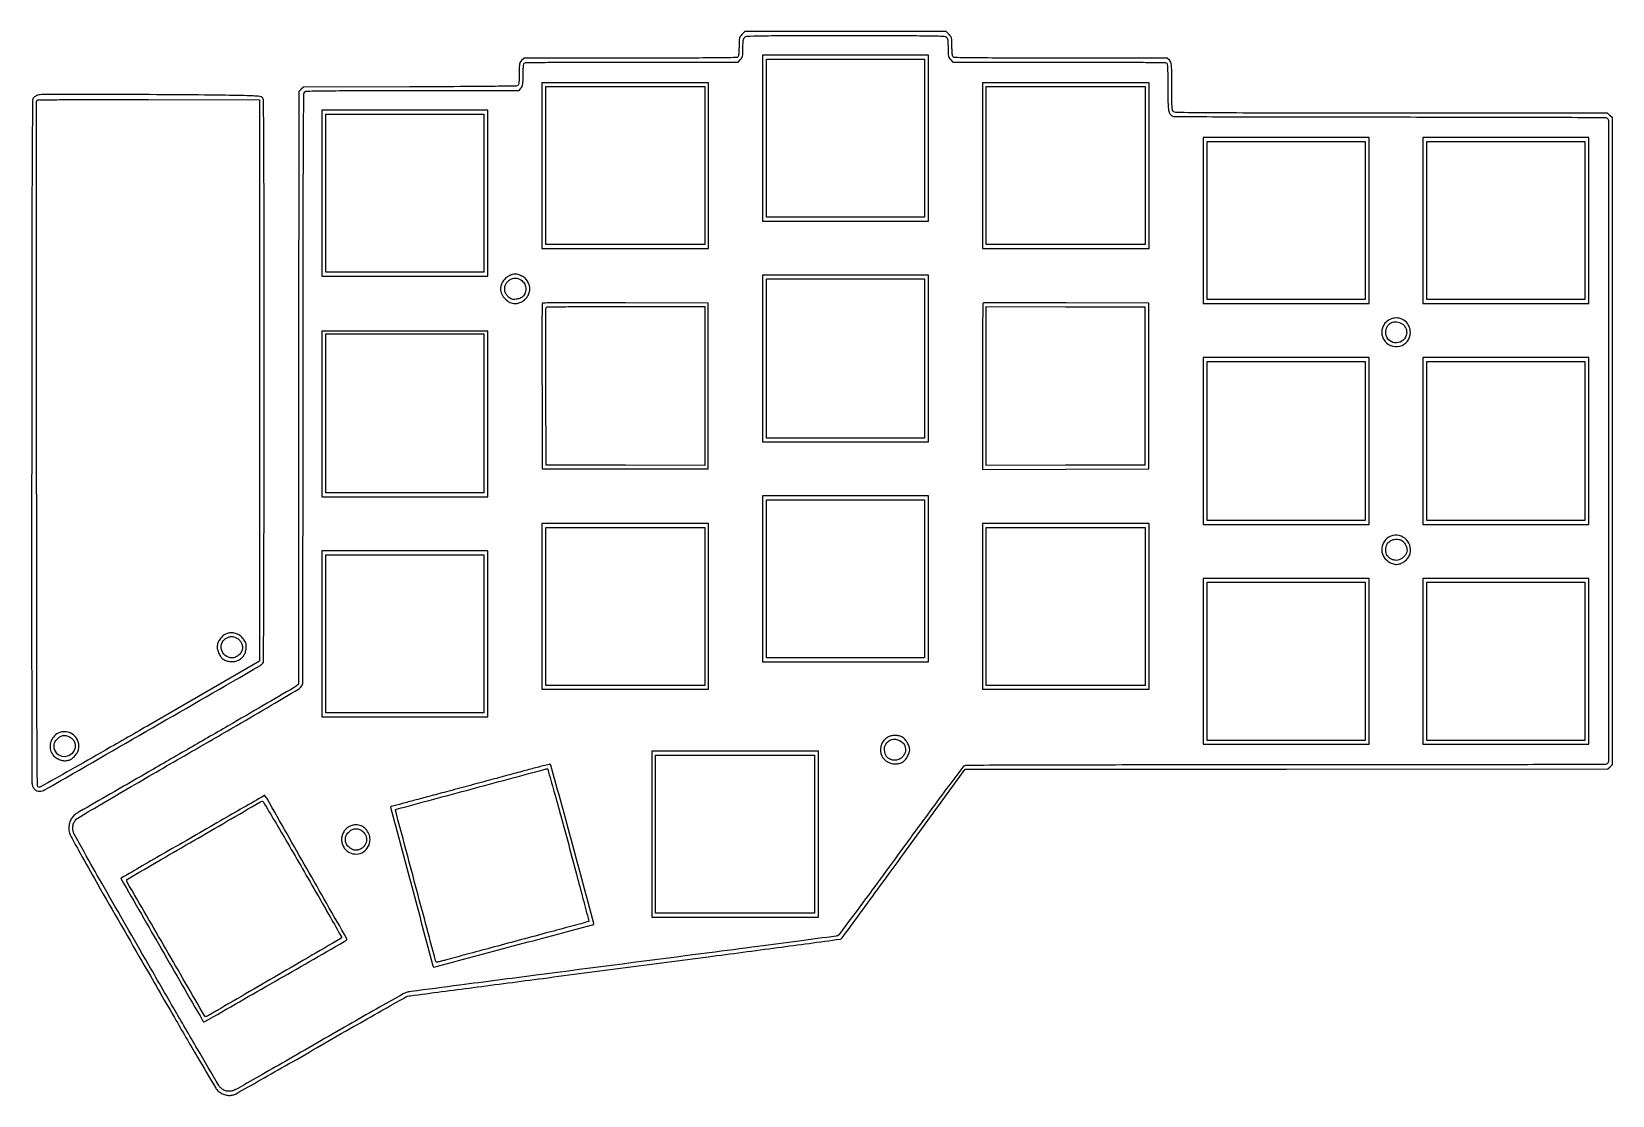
# Model space of a CAD drawing. Extents: x 71 to 1688, y 100 to 2380.
# Drawn here: x 77 to 1688, y 100 to 1184 of the extents above; entities that cross this region are included whole.
import ezdxf

# ---------------------------------------------------------------- set-up
doc = ezdxf.new("R2010")
doc.units = 0

msp = doc.modelspace()

# ---------------------------------------------------------------- linework, layer by layer
for points in [[(800.923077, 1181.076923, 0.042183), (799.222929, 1179.062864, 0.096156), (798.405865, 1177.257738, 0.052375), (798.070719, 1174.667337, 0.006003), (798, 1168.776923, -0.009268), (797.924708, 1164.715268, -0.018978), (797.686013, 1161.539539, -0.019858), (797.323579, 1159.184228, -0.149347), (796.8, 1158.2, -0.195438), (795.208682, 1157.528351, -0.000605), (772.783568, 1157.255538, -0.002249), (741.400132, 1157.052956, -0.000489), (687.254545, 1157), (578.909091, 1157), (576.454545, 1154.545455, 0.064201), (575.071841, 1152.753417, 0.087089), (574.362357, 1150.840737, 0.040662), (574.063316, 1147.865838, 0.004726), (574, 1141.167899, -0.006571), (573.931496, 1135.955235, -0.021089), (573.694022, 1132.491579, -0.028384), (573.302743, 1130.175782, -0.164957), (572.663458, 1129.135658, -0.171289), (571.076378, 1128.550136, -0.000418), (546.468049, 1128.22243, -0.001965), (513.80225, 1127.943165, -0.000549), (462.691071, 1127.763213), (354.055228, 1127.5), (351.777614, 1125.222253), (349.5, 1122.944506), (349.243523, 821.140482), (348.987046, 519.336459), (346.743523, 517.327062, -0.050615), (344.812401, 515.921242, -0.000108), (313.140285, 497.453282, -0.000743), (277.448694, 476.722933, -0.000462), (235.5, 452.493349, 0.000119), (193.448045, 428.242552, 0.000188), (157.423221, 407.438035, 0.000039), (125.727226, 389.114224, 0.008742), (122.770539, 387.334937, 0.07127), (119.503497, 384.574691, 0.066011), (117.042601, 380.939938, 0.062559), (115.516495, 376.603195, 0.053404), (115, 371.781239, 0.119216), (116.43162, 365.862283, 0.007609), (124.876217, 350.024302, 0.004035), (141.111127, 321.212211, 0.000255), (189.524208, 236.991401, 0.000608), (222.703101, 179.50232, 0.001684), (246.229227, 139.166692, 0.000488), (264.732072, 107.757803, 0.081644), (267.269325, 104.722541, 0.055755), (270.758555, 102.334363, 0.059406), (274.617084, 100.837155, 0.061234), (278.610992, 100.318439, 0.066339), (282.5, 100.809663, 0.063498), (285.453498, 102.006337, 0.000397), (310.46581, 116.081926, 0.001614), (338.990973, 132.28575, 0.001028), (372.085735, 151.317338, -0.000862), (405.105091, 170.320108, -0.001378), (433.386726, 186.428081, -0.00025), (458.409143, 200.572086, -0.075274), (460.585735, 201.400606, -0.020744), (462.961372, 201.813214, -0.000014), (526.95599, 210.209353, -0.000174), (598.284936, 219.540447, -0.000106), (682.434657, 230.500797, 0.000379), (766.457574, 241.491294, 0.000628), (837.370203, 250.912204, 0.000026), (901.396474, 259.503492, 0.161366), (902.434657, 260.009371, 0.041188), (903.221426, 260.915373, 0.000031), (921.559979, 285.925715, 0.000357), (941.989221, 313.83273, 0.000218), (966.046122, 346.774714), (1028.592244, 432.5), (1355.983281, 432.751513), (1683.374319, 433.003026), (1685.687159, 435.175827), (1688, 437.348628), (1688, 766.719769), (1688, 1096.090909), (1685.545455, 1098.545455), (1683.090909, 1101), (1462.616883, 1101, -0.000162), (1332.188297, 1101.042214, -0.001607), (1277.464707, 1101.253564, -0.000615), (1243.029209, 1101.539624, -0.196435), (1240.571429, 1102.571429, -0.159443), (1239.704848, 1104.280903, -0.023049), (1239.282395, 1108.219094, -0.013232), (1239.052958, 1114.903461, -0.001962), (1239, 1128.397115, 0.001327), (1238.957679, 1144.347497, 0.020514), (1238.703732, 1149.824967, 0.066116), (1238.048496, 1152.763513, 0.116821), (1236.685549, 1154.825686), (1234.371098, 1157), (1125.885549, 1157, -0.000488), (1071.668929, 1157.052953, -0.002247), (1040.245625, 1157.255531, -0.000604), (1017.791442, 1157.528317, -0.195444), (1016.2, 1158.2, -0.149347), (1015.676421, 1159.184228, -0.019858), (1015.313987, 1161.539539, -0.018978), (1015.075292, 1164.715268, -0.009268), (1015, 1168.776923, 0.006003), (1014.929281, 1174.667337, 0.052375), (1014.594135, 1177.257738, 0.096156), (1013.777071, 1179.062864, 0.042183), (1012.076923, 1181.076923), (1009.153846, 1184), (906.5, 1184), (803.846154, 1184)], [(1009.428571, 1178.428571, -0.116894), (1010.197788, 1177.181424, -0.044683), (1010.667066, 1175.182845, -0.027724), (1010.927244, 1172.160997, -0.007613), (1011, 1167.383117, 0.006153), (1011.069888, 1161.704367, 0.044611), (1011.379541, 1158.994497, 0.086381), (1012.091337, 1157.187636, 0.059518), (1013.454545, 1155.454545), (1015.909091, 1153), (1124.254545, 1153, -0.000489), (1178.400132, 1152.947044, -0.002249), (1209.783568, 1152.744462, -0.000605), (1232.208682, 1152.471649, -0.195438), (1233.8, 1151.8, -0.177988), (1234.40016, 1150.502052, -0.008003), (1234.724321, 1145.507816, -0.009459), (1234.939164, 1138.322513, -0.002743), (1235, 1127.234259, 0.003475), (1235.10747, 1111.769148, 0.030122), (1235.617207, 1104.90496, 0.074531), (1236.759751, 1100.978058, 0.121618), (1238.913343, 1098.281803, 0.16353), (1240.954653, 1097.581258, 0.000193), (1286.022465, 1097.310258, 0.001141), (1349.024339, 1097.09948, 0.00023), (1461.05, 1097.031803, -0.000234), (1572.07213, 1096.963922, -0.001119), (1635.391551, 1096.753907, -0.000155), (1681.159468, 1096.485473, -0.197308), (1682.8, 1095.8, -0.198901), (1684.103957, 1092.652171, -0.000011), (1684.11134, 767, -0.000011), (1684.103957, 441.347829, -0.198901), (1682.8, 438.2, -0.197883), (1681.143402, 437.509968, -0.000072), (1613.490404, 437.251842, -0.000761), (1520.251262, 437.051511, -0.000157), (1355.8651, 437, 0.000239), (1227.538336, 436.938726, 0.000434), (1122.64538, 436.747546, 0.000023), (1029.842454, 436.493694, 0.090603), (1027.8151, 436.117456, 0.141538), (1026.096906, 434.823669, 0.000444), (1009.602957, 412.821916, 0.002188), (989.57158, 385.806346, 0.000934), (963, 349.498605, -0.001014), (938.894195, 316.57116, -0.001648), (918.271875, 288.714285, -0.000205), (899.817132, 263.977579, -0.138826), (898.5, 262.968929, -0.061311), (896.835027, 262.534599, -0.000063), (859.19375, 257.514615, -0.000622), (817.101665, 251.95975, -0.000382), (767.5, 245.515142, 0.000052), (591.015328, 222.703218, 0.000466), (513.235005, 212.567579, 0.000219), (463.996238, 206.082629, 0.036897), (458.72503, 204.985812, 0.058627), (455.926972, 203.815883, 0.00035), (431.611604, 190.091685, 0.001457), (403.898843, 174.317542, 0.000927), (371.72503, 155.80048, -0.000472), (339.51901, 137.225882, -0.000734), (311.699606, 121.270516, -0.000205), (287.439683, 107.417096, -0.024765), (284.252352, 105.802349, -0.062585), (280.361694, 104.622663, -0.07855), (276.598281, 104.575191, -0.080528), (273.076402, 105.683469, -0.069969), (269.891624, 107.887122, -0.073941), (267.990817, 110.246438, -0.000184), (246.144708, 147.514445, -0.001167), (221.61356, 189.623296, -0.000726), (193.029313, 239.1195, -0.00032), (148.54294, 316.525101, -0.003351), (130.551925, 348.368024, -0.003805), (120.259313, 367.209938, -0.123715), (119, 372.221616, -0.032108), (119.139817, 374.396664, -0.038514), (119.558015, 376.404206, -0.039993), (120.260944, 378.258694, -0.040025), (121.25, 379.977095, -0.10708), (124.280257, 382.829537, -0.001458), (146.271171, 395.979194, -0.002656), (178.672823, 414.993922, -0.000538), (236.396548, 448.374978, 0.000702), (286.224486, 477.2118, 0.001908), (321.412704, 497.82216, 0.000516), (348.985663, 514.152225, 0.099008), (351.396548, 516.323298), (353.5, 519.146597), (353.746392, 820.323298, -0.000106), (353.937369, 1005.872131, -0.001295), (354.208831, 1076.760401, -0.000428), (354.526821, 1120.474658, -0.236033), (355.687521, 1122.75, -0.15642), (357.798424, 1123.461679, -0.00087), (379.270296, 1123.743198, -0.002374), (410.192329, 1123.948005, -0.000469), (465.618549, 1124), (573.85484, 1124), (575.92742, 1126.634859, 0.067405), (577.027541, 1128.504264, 0.060754), (577.639654, 1130.665892, 0.032742), (577.92857, 1133.898879, 0.005917), (578, 1139.934859, -0.007706), (578.07248, 1144.637146, -0.017494), (578.306258, 1148.184354, -0.018303), (578.663625, 1150.76896, -0.154052), (579.2, 1151.8, -0.195438), (580.791318, 1152.471649, -0.000605), (603.216432, 1152.744462, -0.002249), (634.599868, 1152.947044, -0.000489), (688.745455, 1153), (797.090909, 1153), (799.545455, 1155.454545, 0.058691), (800.904497, 1157.176492, 0.086116), (801.616843, 1158.964673, 0.045371), (801.92871, 1161.627059, 0.006482), (802, 1167.125805, -0.007993), (802.075244, 1171.832655, -0.029198), (802.344495, 1174.804671, -0.047373), (802.840752, 1176.803067, -0.099699), (803.654988, 1178.171259, -0.201959), (806.230702, 1179.373412, -0.005089), (819.396909, 1179.7414, -0.00414), (842.601084, 1179.961488, -0.000301), (906.583559, 1180, -0.000368), (965.950634, 1179.95627, -0.003451), (991.503195, 1179.742242, -0.002642), (1007.117291, 1179.421121, -0.192203)], [(83.354429, 1119.307952, 0.059146), (82.398803, 1119.000446, 0.030883), (81.294382, 1118.409628, 0.030223), (80.221692, 1117.654471, 0.040373), (79.354429, 1116.839172, 0.183801), (78.048829, 1113.493154, 0.000585), (77.713259, 1067.593151, 0.001243), (77.431524, 990.483238, 0.000081), (77.207143, 767.145038, 0.000183), (77.132359, 610.442169, 0.000553), (77.238378, 503.771648, 0.000067), (77.426446, 419.563099, 0.069686), (77.944655, 415.925663, 0.080778), (79.237365, 413.193014, 0.099317), (81.259622, 411.233111, 0.102477), (83.827502, 410.244458, 0.091302), (86.690179, 410.298356, 0.080675), (91.566759, 412.144642, 0.00007), (200.403593, 474.904383, 0.000056), (309.66662, 537.946507, 0.102738), (312.75, 540.695828, 0.159576), (313.484529, 542.902219, 0.000136), (313.747436, 599.890574, 0.000915), (313.949682, 680.477711, 0.00017), (314, 828.69113, 0.0001), (313.963361, 1011.723981, 0.001491), (313.746796, 1075.733876, 0.000776), (313.445479, 1113.785411, 0.196452), (312.165596, 1116.834404, 0.171695), (309.786079, 1117.970148, 0.014566), (302.920024, 1118.493798, 0.007823), (290.515351, 1118.882726, 0.000683), (259.001132, 1119.334404, 0.002218), (212.260957, 1119.733126, 0.001061), (152.217628, 1119.851531, 0.000168), (88.623075, 1119.820589, 0.048123)], [(309.5, 828.541423), (309.5, 542.582846), (198.014128, 478.252782, -0.000782), (152.293757, 451.966205, -0.001629), (116.568377, 431.654724, -0.0002), (86.1779, 414.523208, -0.165293), (84.514128, 414.211359, -0.370578), (83.045009, 415.890856, -0.000602), (82.719859, 458.105077, -0.00137), (82.448078, 530.424664, -0.000071), (82.244092, 763.5, -0.000128), (82.1802, 897.409879, -0.000212), (82.20323, 1010.349694, -0.000005), (82.268635, 1112.68926, -0.090792), (82.464348, 1113.754276, -0.308493), (83.509678, 1114.484113, -0.000564), (105.697914, 1114.704211, -0.00233), (137.521358, 1114.835672, -0.000429), (196.220256, 1114.754276), (309.5, 1114.5)], [(563.423711, 934.980654, 0.07424), (560.148113, 932.701754, 0.061265), (557.429466, 929.423592, 0.062121), (555.619427, 925.637021, 0.08186), (555.01645, 921.863845, 0.108885), (556.224308, 916.507864, 0.085985), (559.637705, 911.626833, 0.086383), (564.476919, 908.196556, 0.111535), (569.774236, 907, 0.07458), (573.788609, 907.602135, 0.065427), (577.648627, 909.365123, 0.066218), (580.879739, 912.039203, 0.08043), (583.053196, 915.308667, 0.03422), (584.440773, 919.020221, 0.074603), (584.865072, 922.021943, 0.075314), (584.388298, 924.99802, 0.035426), (582.939892, 928.624167, 0.034452), (581.739256, 930.722495, 0.04924), (580.379783, 932.379783, 0.04924), (578.722495, 933.739256, 0.034452), (576.624167, 934.939892, 0.035157), (572.945165, 936.411702, 0.076947), (569.955352, 936.884016, 0.078338), (566.99663, 936.426952, 0.037522)], [(575.579691, 931.114532, -0.117591), (579.038387, 927.681325, -0.11051), (580.674995, 922.978005, -0.111676), (580.143946, 918.065922, -0.122224), (577.546955, 914.044112, -0.055669), (576.26158, 913.081157, -0.036091), (574.595132, 912.256365, -0.03421), (572.710611, 911.633845, -0.034617), (570.766227, 911.277118, -0.026351), (568.330132, 911.131876, -0.072187), (566.626629, 911.367185, -0.07482), (565.095417, 912.070819, -0.029858), (563.237967, 913.453218, -0.075922), (560.901999, 916.118017, -0.08076), (559.528339, 919.304537, -0.081355), (559.240693, 922.741803, -0.07862), (560.055892, 926.134935, -0.085618), (561.647279, 928.653507, -0.058251), (564.201099, 930.89379, -0.058736), (567.172068, 932.464698, -0.092525), (570, 932.992524, -0.055871), (571.176549, 932.860642, -0.025359), (572.670284, 932.440864, -0.024729), (574.21726, 931.833515, -0.031018)], [(597.462551, 906.755685, 0.090622), (597.267832, 905.707685, 0.000088), (597.200087, 881.340733, 0.000883), (597.177232, 854.103986, 0.000541), (597.241754, 822), (597.5, 738.5), (682, 738.5), (766.5, 738.5), (766.5, 823), (766.5, 907.5), (682.220797, 907.755685, 0.000582), (638.635316, 907.837181, 0.003126), (614.898909, 907.705539, 0.001005), (598.49512, 907.479027, 0.306742)], [(763, 822.994085), (763, 741.988171), (682.25, 742.244085), (601.5, 742.5), (601.241604, 822, -0.000567), (601.176881, 852.569807, -0.000923), (601.199234, 878.514063, -0.000096), (601.266459, 901.707833, -0.090612), (601.460219, 902.75, -0.305669), (602.480151, 903.467329, -0.001054), (618.291461, 903.744639, -0.003238), (641.082541, 903.948713, -0.00062), (682.468615, 904), (763, 904)], [(1046.672311, 907.338978, 0.196768), (1046.396216, 906.68013, 0.000086), (1046.197491, 882.089582, 0.00123), (1046.04836, 854.71341, 0.000747), (1046, 822.327686), (1046, 737.988705), (1130.75, 738.244353), (1215.5, 738.5), (1215.5, 823), (1215.5, 907.5), (1131.422311, 907.755644, 0.000751), (1099.136772, 907.805304, 0.001238), (1071.844952, 907.738702, 0.000087), (1047.331133, 907.613905, 0.197544)], [(1464.479078, 891.987699, 0.121096), (1458.326376, 889.013861, 0.11761), (1454.173535, 883.498646, 0.118084), (1452.967037, 876.721588, 0.122768), (1454.994598, 870.24086, 0.160044), (1462.155584, 864.137002, 0.162867), (1471.485113, 863.52433, 0.165816), (1479.186304, 868.635828, 0.165535), (1482.166667, 877.391381, 0.103517), (1480.783986, 883.998335, 0.117603), (1476.892944, 889.151651, 0.118752), (1471.12865, 891.96133, 0.106994)], [(1473.833526, 886.354496, -0.092194), (1476.168221, 884.143415, -0.07371), (1477.775885, 881.067135, -0.073446), (1478.426092, 877.645371, -0.090226), (1477.976859, 874.429883, -0.176274), (1473.366929, 868.584016, -0.174906), (1466.061149, 867.043755, -0.179182), (1459.582407, 870.525486, -0.182763), (1457, 877.354417, -0.121993), (1458.462973, 883.261302, -0.149662), (1462.453654, 887.27363, -0.148455), (1468.033771, 888.382868, -0.119517)], [(1460.24086, 669.005402, 0.130161), (1454.774964, 663.305036, 0.137385), (1452.989974, 655.765678, 0.137385), (1455.380392, 648.395851, 0.130159), (1461.290494, 643.157379, 0.021414), (1463.811242, 642.020954, 0.048194), (1465.821766, 641.433214, 0.054269), (1467.754111, 641.278955, 0.034663), (1469.998842, 641.499804, 0.082048), (1473.721437, 642.779449, 0.060714), (1477.280561, 645.299463, 0.060579), (1480.138178, 648.607981, 0.080672), (1481.792991, 652.212444, 0.15194), (1481.517714, 660.765752, 0.144783), (1476.449088, 667.845888, 0.147067), (1468.414518, 670.961043, 0.157626)], [(1474.29275, 664.984363, -0.082274), (1476.324154, 662.760056, -0.055121), (1477.874781, 659.675364, -0.056343), (1478.678093, 656.436216, -0.106402), (1478.460026, 653.7657, -0.081661), (1477.153848, 651.105604, -0.051218), (1474.858462, 648.497712, -0.051565), (1472.110344, 646.435936, -0.089028), (1469.446321, 645.423952, -0.08651), (1466.562988, 645.386882, -0.063841), (1463.495847, 646.292952, -0.062427), (1460.686804, 647.974645, -0.074047), (1458.560704, 650.216795, -0.095967), (1457.482253, 652.633923, -0.053593), (1457.091239, 655.843389, -0.052631), (1457.393422, 659.15441, -0.077637), (1458.395507, 661.889929, -0.123944), (1461.314103, 665.005693, -0.095081), (1465.658585, 666.750209, -0.094584), (1470.360953, 666.767336, -0.120973)], [(276.351605, 570.938622, 0.091462), (273.26176, 569.355557, 0.050379), (270.163954, 566.431436, 0.050014), (267.677854, 562.901614, 0.082241), (266.429941, 559.478243, 0.084278), (266.363662, 555.644768, 0.056374), (267.508939, 551.399403, 0.056603), (269.564138, 547.53897, 0.087655), (272.205644, 544.853569, 0.078598), (275.707243, 543.110397, 0.057928), (279.968392, 542.293971, 0.058195), (284.279812, 542.478105, 0.081604), (287.928915, 543.694623, 0.056502), (291.093442, 545.848086, 0.070943), (293.426898, 548.515359, 0.069552), (294.953445, 551.773028, 0.051655), (295.728752, 555.675508, 0.023636), (295.848092, 558.288708, 0.056058), (295.62766, 560.220341, 0.061126), (294.999825, 561.952528, 0.032932), (293.839118, 563.908052, 0.063283), (290.189244, 568.003737, 0.083754), (285.936155, 570.607677, 0.08851), (281.254784, 571.58444, 0.08022)], [(285.465701, 566.578778, -0.084332), (288.08498, 564.921824, -0.071946), (290.179696, 562.408691, -0.069346), (291.536176, 559.31084, -0.068672), (292, 555.94966, -0.124416), (291.113826, 552.443457, -0.083269), (288.560364, 549.162001, -0.080916), (284.990924, 546.813778, -0.10549), (281.176725, 546, -0.172988), (274.445355, 548.400727, -0.164025), (270.57125, 554.573526, -0.169598), (271.288476, 561.673311, -0.183023), (276.258557, 566.51273, -0.0223), (278.998028, 567.560944, -0.078581), (280.853014, 567.867944, -0.078592), (282.712074, 567.587567, -0.022311)], [(104.019933, 469.248446, 0.109552), (99.281497, 465.386671, 0.101742), (96.463905, 459.783935, 0.102398), (96.095403, 453.555031, 0.112471), (98.273926, 447.921488, 0.083463), (101.11311, 444.931504, 0.06104), (105.087021, 442.641429, 0.061238), (109.480417, 441.385021, 0.085624), (113.556324, 441.444589, 0.086597), (117.043655, 442.750102, 0.058648), (120.434174, 445.317617, 0.057776), (123.190217, 448.656399, 0.076461), (124.80272, 452.247679, 0.145742), (124.635738, 460.577169, 0.14492), (119.940515, 467.479689, 0.144673), (112.237104, 470.721034, 0.145133)], [(116.69553, 465.044085, -0.092734), (119.483173, 462.536849, -0.092723), (121.176063, 459.19133, -0.092105), (121.551784, 455.440656, -0.090046), (120.562506, 451.772965, -0.164061), (115.479636, 446.51314, -0.173783), (108.381795, 445.562426, -0.17589), (102.357135, 449.332842, -0.167383), (100, 456.176725, -0.037449), (100.164688, 458.372467, -0.070058), (100.672541, 460.076712, -0.06335), (101.670972, 461.683359, -0.025714), (103.4, 463.6, -0.068361), (106.475378, 465.932523, -0.101392), (109.685775, 466.961906, -0.099811), (113.079582, 466.652989, -0.064542)], [(949.24086, 465.005402, 0.161069), (943.153141, 457.834376, 0.167628), (942.668419, 448.576784, 0.166501), (948.000596, 440.944855, 0.159069), (957, 438.007476, 0.032933), (959.076575, 438.144402, 0.030284), (961.177449, 438.553313, 0.031183), (963.142056, 439.19376, 0.042535), (964.808142, 440.024398, 0.084562), (967.270029, 442.167282, 0.041411), (969.635868, 445.602752, 0.041436), (971.393537, 449.360916, 0.088894), (971.956076, 452.5, 0.088894), (971.393537, 455.639084, 0.041436), (969.635868, 459.397248, 0.041411), (967.270029, 462.832718, 0.084562), (964.808142, 464.975602, 0.077645), (961.232507, 466.455971, 0.058977), (957.014279, 466.963458, 0.059064), (952.801165, 466.472203, 0.078525)], [(964.970788, 459.483757, -0.144257), (967.44051, 454.950705, -0.130662), (967.186475, 449.60965, -0.124466), (964.270492, 444.906886, -0.124602), (959.470788, 442.157642, -0.075312), (956.123552, 441.747547, -0.079234), (952.866543, 442.36235, -0.081819), (950.047435, 443.93178, -0.088227), (947.96565, 446.288462, -0.170848), (946.271877, 454.269753, -0.197919), (950.108959, 460.969801, -0.196305), (957.583115, 463.056281, -0.169071)], [(562.5, 426.443095, -0.000317), (543.622987, 421.350993, -0.000198), (521.528125, 415.41528, -0.000199), (499.765198, 409.587285, -0.000363), (482, 404.851274, 0.00031), (467.214564, 400.911342, 0.000509), (454.711697, 397.557725, 0.000032), (443.460258, 394.526724, 0.082918), (443.16748, 394.392924, 0.319382), (443.012442, 393.979012, 0.000005), (464.548041, 312.993785, 0.000013), (485.97836, 232.41597, 0.093817), (486.570667, 231.180513, 0.308326), (486.973649, 231.038642, 0.000004), (567.972423, 252.556502, 0.000012), (648.557897, 273.967382, 0.088691), (649.789917, 274.542335, 0.315484), (650.14583, 275.529477, 0.000028), (628.244537, 356.16338, 0.000029), (606.345003, 436.754408, 0.27595), (605.5, 437.568728, 0.120737), (604.704829, 437.559265, 0.000243), (592.45625, 434.396467, 0.001688), (578.673827, 430.780768, 0.001044)], [(624.413698, 355.425749, -0.000487), (632.353566, 325.656601, -0.000809), (638.982727, 300.54052, -0.00003), (644.932797, 277.84305, -0.269403), (644.842416, 277.51647, -0.128105), (644.513476, 277.328276, -0.00002), (623.59746, 271.656345, -0.000492), (600.439869, 265.401998, -0.000297), (573, 258.037572, 0.000048), (545.182898, 250.586783, 0.000071), (520.806059, 244.051246, 0.000031), (499.966769, 238.459588, 0.00144), (495.722754, 237.30743, -0.007701), (493.479479, 236.72849, -0.011929), (491.524636, 236.305064, -0.006284), (489.887487, 236.012421, -0.241993), (489.544018, 236.122648, -0.131887), (488.826741, 237.366331, -0.000022), (468.402327, 313.886585, -0.000013), (447.902562, 390.710503, -0.274939), (448.101734, 391.414045, -0.124549), (448.933779, 391.879974, -0.000009), (524.941164, 412.314062, -0.000022), (600.342192, 432.58014, -0.051479), (602.571283, 432.939093, -0.351555), (603.122823, 432.545904, -0.000171), (609.429396, 410.194673, -0.002036), (616.372202, 385.166456, -0.001226)], [(241.480889, 363.790353, 0.000055), (213.477267, 347.639228, 0.00009), (189.855744, 334.006351, 0.000002), (168.460763, 321.653197, 0.034499), (168.219515, 321.490757, 0.374022), (168.147589, 321.123495, 0.000004), (209.897286, 248.616654, 0.000017), (251.311422, 176.699538, 0.065816), (252.441397, 175.22527, 0.338733), (253.066835, 175.142106, 0.000011), (324.849342, 216.340696, 0.000048), (395.522003, 256.913507, 0.055687), (398.25881, 258.919495, 0.349486), (398.386929, 259.741633, 0.00002), (357.445501, 331.600093, 0.00009), (317.33977, 401.955875, 0.054995), (314.630743, 405.685778, 0.351728), (314.471824, 405.710826, 0.000009), (293.073275, 393.45563, 0.000455), (269.477444, 379.912976, 0.000273)], [(353.25, 331.082129, -0.000564), (368.490647, 304.601201, -0.000926), (381.323438, 282.149402, -0.000069), (392.807795, 261.963565, -0.130006), (393, 261.236841, -0.267016), (392.48033, 260.333116, -0.000025), (324.483949, 220.763654, -0.000064), (257.238098, 181.646984, -0.087266), (254.458339, 180.623989, -0.31605), (253.551453, 181.043962, -0.000028), (213.942967, 249.454978, -0.00005), (174.579334, 317.46769, -0.138659), (174.062566, 319.5, -0.260137), (174.716167, 320.601445, -0.000037), (242.564275, 360.006877, -0.000073), (309.83588, 399.057634, -0.112099), (312.5, 399.889167, -0.286154), (313.112396, 399.571797, -0.000139), (324.882812, 379.70987, -0.001765), (337.936733, 357.489586, -0.001067)], [(401.019933, 374.248446, 0.069358), (397.683827, 371.946087, 0.071091), (395.136677, 368.836438, 0.070388), (393.543992, 365.108925, 0.065909), (393, 361, 0.065909), (393.543992, 356.891075, 0.070388), (395.136677, 353.163562, 0.071091), (397.683827, 350.053913, 0.069358), (401.019933, 347.751554, 0.127254), (408.224913, 346.197538, 0.13138), (415.183266, 348.365111, 0.129975), (420.183354, 353.742556, 0.123256), (422, 361, 0.098506), (420.877856, 366.640551, 0.094227), (417.674409, 371.52307, 0.095711), (412.952579, 374.833112, 0.10553), (407.5, 375.996892, 0.044168), (406.102053, 375.873162, 0.02175), (404.35898, 375.483286, 0.021393), (402.571833, 374.91805, 0.029127)], [(413.017344, 370.330683, -0.135256), (416.939169, 366.272821, -0.127969), (418.334592, 360.689659, -0.130236), (416.825757, 355.209126, -0.142421), (412.835022, 351.414686, -0.064148), (409.435006, 350.176939, -0.095117), (406.274648, 350.077845, -0.094513), (403.287813, 351.157254, -0.062619), (400.4, 353.4, -0.02563), (398.646167, 355.343484, -0.065653), (397.654762, 356.954062, -0.071075), (397.158412, 358.68832, -0.034223), (397, 361, -0.034223), (397.158412, 363.31168, -0.071075), (397.654762, 365.045938, -0.065653), (398.646167, 366.656516, -0.02563), (400.4, 368.6, -0.064688), (403.367307, 370.884937, -0.097984), (406.438536, 371.942614, -0.099477), (409.646882, 371.74349, -0.068426)]]:
    msp.add_lwpolyline(points, format="xyb", close=True)
for points in [[(822, 1075.5), (822, 991), (906.5, 991), (991, 991), (991, 1075.5), (991, 1160), (906.5, 1160), (822, 1160)], [(987, 1075.5), (987, 995), (906.5, 995), (826, 995), (826, 1075.5), (826, 1156), (906.5, 1156), (987, 1156)], [(597, 1047.5), (597, 963), (682, 963), (767, 963), (767, 1047.5), (767, 1132), (682, 1132), (597, 1132)], [(763, 1047.5), (763, 967), (682, 967), (601, 967), (601, 1047.5), (601, 1128), (682, 1128), (763, 1128)], [(1046, 1047.5), (1046, 963), (1131, 963), (1216, 963), (1216, 1047.5), (1216, 1132), (1131, 1132), (1046, 1132)], [(1212, 1047.5), (1212, 967), (1131, 967), (1050, 967), (1050, 1047.5), (1050, 1128), (1131, 1128), (1212, 1128)], [(373, 1019.5), (373, 935), (457.5, 935), (542, 935), (542, 1019.5), (542, 1104), (457.5, 1104), (373, 1104)], [(538, 1019.5), (538, 939), (457.5, 939), (377, 939), (377, 1019.5), (377, 1100), (457.5, 1100), (538, 1100)], [(1271, 991.5), (1271, 907), (1355.5, 907), (1440, 907), (1440, 991.5), (1440, 1076), (1355.5, 1076), (1271, 1076)], [(1436, 991.5), (1436, 911), (1355.5, 911), (1275, 911), (1275, 991.5), (1275, 1072), (1355.5, 1072), (1436, 1072)], [(1495, 991.5), (1495, 907), (1579.5, 907), (1664, 907), (1664, 991.5), (1664, 1076), (1579.5, 1076), (1495, 1076)], [(1660, 991.5), (1660, 911), (1579.5, 911), (1499, 911), (1499, 991.5), (1499, 1072), (1579.5, 1072), (1660, 1072)], [(822, 851), (822, 766), (906.5, 766), (991, 766), (991, 851), (991, 936), (906.5, 936), (822, 936)], [(987, 851), (987, 770), (906.5, 770), (826, 770), (826, 851), (826, 932), (906.5, 932), (987, 932)], [(1211.5, 823), (1211.5, 742.5), (1130.75, 742.244085), (1050, 741.988171), (1050, 823), (1050, 904.011829), (1130.75, 903.755915), (1211.5, 903.5)], [(373, 794.5), (373, 710), (457.5, 710), (542, 710), (542, 794.5), (542, 879), (457.5, 879), (373, 879)], [(538, 795), (538, 714), (457.5, 714), (377, 714), (377, 795), (377, 876), (457.5, 876), (538, 876)], [(1271, 767), (1271, 682), (1355.5, 682), (1440, 682), (1440, 767), (1440, 852), (1355.5, 852), (1271, 852)], [(1436, 767), (1436, 686), (1355.5, 686), (1275, 686), (1275, 767), (1275, 848), (1355.5, 848), (1436, 848)], [(1495, 767), (1495, 682), (1579.5, 682), (1664, 682), (1664, 767), (1664, 852), (1579.5, 852), (1495, 852)], [(1660, 767), (1660, 686), (1579.5, 686), (1499, 686), (1499, 767), (1499, 848), (1579.5, 848), (1660, 848)], [(822, 626.5), (822, 542), (906.5, 542), (991, 542), (991, 626.5), (991, 711), (906.5, 711), (822, 711)], [(987, 626.5), (987, 546), (906.5, 546), (826, 546), (826, 626.5), (826, 707), (906.5, 707), (987, 707)], [(597, 598.5), (597, 514), (682, 514), (767, 514), (767, 598.5), (767, 683), (682, 683), (597, 683)], [(763, 598.5), (763, 518), (682, 518), (601, 518), (601, 598.5), (601, 679), (682, 679), (763, 679)], [(1046, 598.5), (1046, 514), (1131, 514), (1216, 514), (1216, 598.5), (1216, 683), (1131, 683), (1046, 683)], [(1212, 598.5), (1212, 518), (1131, 518), (1050, 518), (1050, 598.5), (1050, 679), (1131, 679), (1212, 679)], [(373, 570.5), (373, 486), (457.5, 486), (542, 486), (542, 570.5), (542, 655), (457.5, 655), (373, 655)], [(538, 570.5), (538, 490), (457.5, 490), (377, 490), (377, 570.5), (377, 651), (457.5, 651), (538, 651)], [(1271, 542.5), (1271, 458), (1355.5, 458), (1440, 458), (1440, 542.5), (1440, 627), (1355.5, 627), (1271, 627)], [(1436, 542.5), (1436, 462), (1355.5, 462), (1275, 462), (1275, 542.5), (1275, 623), (1355.5, 623), (1436, 623)], [(1495, 542.5), (1495, 458), (1579.5, 458), (1664, 458), (1664, 542.5), (1664, 627), (1579.5, 627), (1495, 627)], [(1660, 542.5), (1660, 462), (1579.5, 462), (1499, 462), (1499, 542.5), (1499, 623), (1579.5, 623), (1660, 623)], [(709, 366.5), (709, 282), (794, 282), (879, 282), (879, 366.5), (879, 451), (794, 451), (709, 451)], [(875, 366.5), (875, 286), (794, 286), (713, 286), (713, 366.5), (713, 447), (794, 447), (875, 447)]]:
    msp.add_lwpolyline(points, close=True)

doc.saveas('drawing.dxf')
